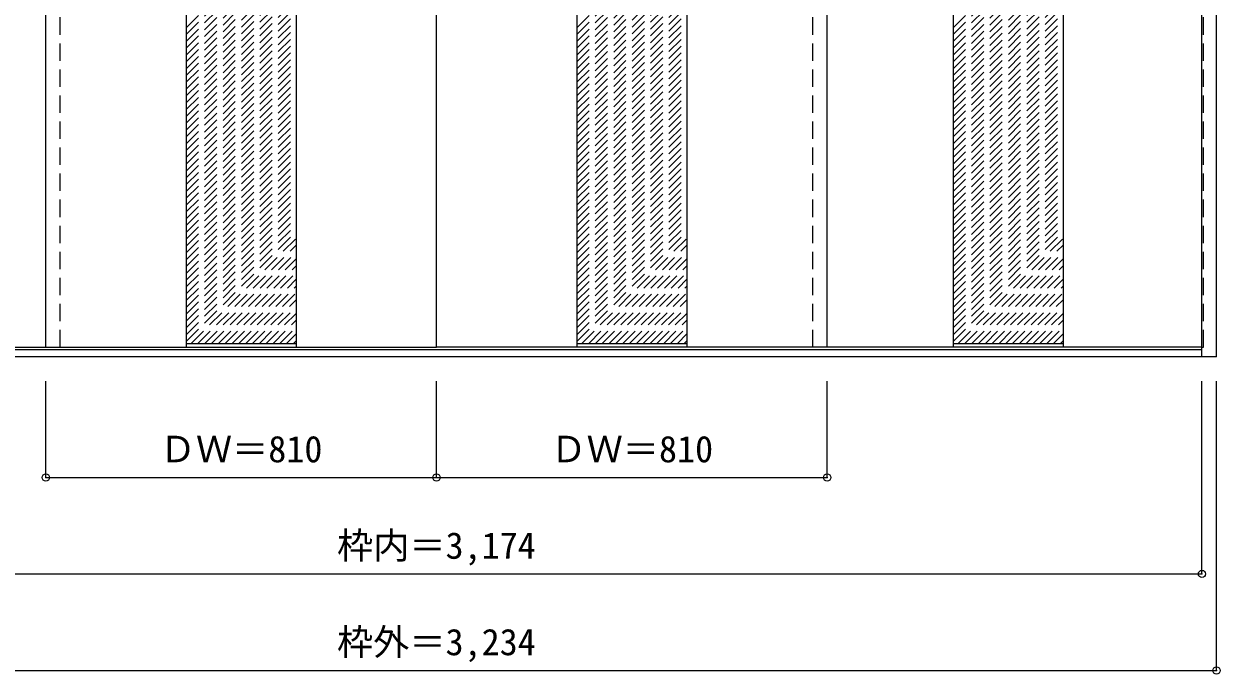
# Model space of a CAD drawing. Units: millimetres, scale not verified. Extents: x -2131 to 1655, y -1626 to 1086.
# Drawn here: x -824 to 1655, y -1626 to -278 of the extents above; entities that cross this region are included whole.
import ezdxf
from ezdxf.enums import TextEntityAlignment as Align

# ---------------------------------------------------------------- set-up
doc = ezdxf.new("R2010")
doc.units = ezdxf.units.MM
doc.header["$LTSCALE"] = 30
doc.header["$PDMODE"] = 32
doc.header["$PDSIZE"] = 15
doc.linetypes.add('DASHED1', pattern=[1.8, 1.2, -0.6])
doc.layers.add('0-0', color=4, linetype='DASHED1')
doc.layers.add('0-1_寸法', color=7, linetype='Continuous')
doc.styles.add('ＭＳ ゴシック', font='')
doc.styles.get('ＭＳ ゴシック').set_extended_font_data('MS Gothic')

msp = doc.modelspace()

# ---------------------------------------------------------------- linework, layer by layer
at = {"layer": '0-0', "color": 3, "linetype": 'Continuous'}
for p, q in [((1617.87, -968.4), (1617.87, 1078.6)), ((1647.87, -968.4), (1647.87, 1078.6)), ((-779.13, -948.4), (-779.13, 1034.6)), ((-488.13, 1034.6), (-488.13, -948.4)), ((-260.13, 1034.6), (-260.13, -948.4)), ((30.87, -948.4), (30.87, 1034.6)), ((321.87, 1034.6), (321.87, -948.4)), ((549.87, 1034.6), (549.87, -948.4)), ((840.87, -948.4), (840.87, 1034.6)), ((1101.87, 1034.6), (1101.87, -948.4)), ((1329.87, 1034.6), (1329.87, -948.4)), ((-1556.13, -948.4), (30.87, -948.4)), ((1617.87, -953.4), (-1556.13, -953.4)), ((1617.87, -948.4), (30.87, -948.4))]:
    msp.add_line(p, q, dxfattribs=at)
at = {"layer": '0-0'}
for p, q in [((-749.13, -948.4), (-749.13, 1034.6)), ((810.87, -948.4), (810.87, 1034.6)), ((1620.87, -948.4), (1620.87, 1034.6)), ((-488.13, -286.06), (-260.13, -58.06)), ((-488.13, -300.2), (-260.13, -72.2)), ((321.87, -286.06), (549.87, -58.06)), ((321.87, -300.2), (549.87, -72.2)), ((1101.87, -286.06), (1329.87, -58.06)), ((1101.87, -300.2), (1329.87, -72.2)), ((-488.13, -314.34), (-260.13, -86.34)), ((321.87, -314.34), (549.87, -86.34)), ((1101.87, -314.34), (1329.87, -86.34)), ((-488.13, -328.49), (-260.13, -100.49)), ((-488.13, -342.63), (-260.13, -114.63)), ((321.87, -328.49), (549.87, -100.49)), ((321.87, -342.63), (549.87, -114.63)), ((1101.87, -328.49), (1329.87, -100.49)), ((1101.87, -342.63), (1329.87, -114.63)), ((-488.13, -356.77), (-260.13, -128.77)), ((-488.13, -370.91), (-260.13, -142.91)), ((321.87, -356.77), (549.87, -128.77)), ((321.87, -370.91), (549.87, -142.91)), ((1101.87, -356.77), (1329.87, -128.77)), ((1101.87, -370.91), (1329.87, -142.91)), ((-488.13, -385.05), (-260.13, -157.05)), ((-488.13, -399.2), (-260.13, -171.2)), ((321.87, -385.05), (549.87, -157.05)), ((321.87, -399.2), (549.87, -171.2)), ((1101.87, -385.05), (1329.87, -157.05)), ((1101.87, -399.2), (1329.87, -171.2)), ((-488.13, -413.34), (-260.13, -185.34)), ((321.87, -413.34), (549.87, -185.34)), ((1101.87, -413.34), (1329.87, -185.34)), ((-488.13, -427.48), (-260.13, -199.48)), ((-488.13, -441.62), (-260.13, -213.62)), ((321.87, -427.48), (549.87, -199.48)), ((321.87, -441.62), (549.87, -213.62)), ((1101.87, -427.48), (1329.87, -199.48)), ((1101.87, -441.62), (1329.87, -213.62)), ((-488.13, -455.77), (-260.13, -227.77)), ((-488.13, -469.91), (-260.13, -241.91)), ((321.87, -455.77), (549.87, -227.77)), ((321.87, -469.91), (549.87, -241.91)), ((1101.87, -455.77), (1329.87, -227.77)), ((1101.87, -469.91), (1329.87, -241.91)), ((-488.13, -484.05), (-260.13, -256.05)), ((-488.13, -498.19), (-260.13, -270.19)), ((321.87, -484.05), (549.87, -256.05)), ((321.87, -498.19), (549.87, -270.19)), ((1101.87, -484.05), (1329.87, -256.05)), ((1101.87, -498.19), (1329.87, -270.19)), ((-488.13, -512.33), (-260.13, -284.33)), ((321.87, -512.33), (549.87, -284.33)), ((1101.87, -512.33), (1329.87, -284.33)), ((-488.13, -526.48), (-260.13, -298.48)), ((-488.13, -540.62), (-260.13, -312.62)), ((321.87, -526.48), (549.87, -298.48)), ((321.87, -540.62), (549.87, -312.62)), ((1101.87, -526.48), (1329.87, -298.48)), ((1101.87, -540.62), (1329.87, -312.62)), ((-488.13, -554.76), (-260.13, -326.76)), ((-488.13, -568.9), (-260.13, -340.9)), ((321.87, -554.76), (549.87, -326.76)), ((321.87, -568.9), (549.87, -340.9)), ((1101.87, -554.76), (1329.87, -326.76)), ((1101.87, -568.9), (1329.87, -340.9)), ((-488.13, -583.04), (-260.13, -355.04)), ((-488.13, -597.19), (-260.13, -369.19)), ((321.87, -583.04), (549.87, -355.04)), ((321.87, -597.19), (549.87, -369.19)), ((1101.87, -583.04), (1329.87, -355.04)), ((1101.87, -597.19), (1329.87, -369.19)), ((-488.13, -611.33), (-260.13, -383.33)), ((321.87, -611.33), (549.87, -383.33)), ((1101.87, -611.33), (1329.87, -383.33)), ((-488.13, -625.47), (-260.13, -397.47)), ((-488.13, -639.61), (-260.13, -411.61)), ((321.87, -625.47), (549.87, -397.47)), ((321.87, -639.61), (549.87, -411.61)), ((1101.87, -625.47), (1329.87, -397.47)), ((1101.87, -639.61), (1329.87, -411.61)), ((-488.13, -653.76), (-260.13, -425.76)), ((-488.13, -667.9), (-260.13, -439.9)), ((321.87, -653.76), (549.87, -425.76)), ((321.87, -667.9), (549.87, -439.9)), ((1101.87, -653.76), (1329.87, -425.76)), ((1101.87, -667.9), (1329.87, -439.9)), ((-488.13, -682.04), (-260.13, -454.04)), ((-488.13, -696.18), (-260.13, -468.18)), ((321.87, -682.04), (549.87, -454.04)), ((321.87, -696.18), (549.87, -468.18)), ((1101.87, -682.04), (1329.87, -454.04)), ((1101.87, -696.18), (1329.87, -468.18)), ((-488.13, -710.32), (-260.13, -482.32)), ((321.87, -710.32), (549.87, -482.32)), ((1101.87, -710.32), (1329.87, -482.32)), ((-488.13, -724.47), (-260.13, -496.47)), ((-488.13, -738.61), (-260.13, -510.61)), ((321.87, -724.47), (549.87, -496.47)), ((321.87, -738.61), (549.87, -510.61)), ((1101.87, -724.47), (1329.87, -496.47)), ((1101.87, -738.61), (1329.87, -510.61)), ((-488.13, -752.75), (-260.13, -524.75)), ((-488.13, -766.89), (-260.13, -538.89)), ((321.87, -752.75), (549.87, -524.75)), ((321.87, -766.89), (549.87, -538.89)), ((1101.87, -752.75), (1329.87, -524.75)), ((1101.87, -766.89), (1329.87, -538.89)), ((-488.13, -781.03), (-260.13, -553.03)), ((-488.13, -795.18), (-260.13, -567.18)), ((321.87, -781.03), (549.87, -553.03)), ((321.87, -795.18), (549.87, -567.18)), ((1101.87, -781.03), (1329.87, -553.03)), ((1101.87, -795.18), (1329.87, -567.18)), ((-488.13, -809.32), (-260.13, -581.32)), ((321.87, -809.32), (549.87, -581.32)), ((1101.87, -809.32), (1329.87, -581.32)), ((-488.13, -823.46), (-260.13, -595.46)), ((-488.13, -837.6), (-260.13, -609.6)), ((321.87, -823.46), (549.87, -595.46)), ((321.87, -837.6), (549.87, -609.6)), ((1101.87, -823.46), (1329.87, -595.46)), ((1101.87, -837.6), (1329.87, -609.6)), ((-488.13, -851.75), (-260.13, -623.75)), ((-488.13, -865.89), (-260.13, -637.89)), ((321.87, -851.75), (549.87, -623.75)), ((321.87, -865.89), (549.87, -637.89)), ((1101.87, -851.75), (1329.87, -623.75)), ((1101.87, -865.89), (1329.87, -637.89)), ((-488.13, -880.03), (-260.13, -652.03)), ((-488.13, -894.17), (-260.13, -666.17)), ((321.87, -880.03), (549.87, -652.03)), ((321.87, -894.17), (549.87, -666.17)), ((1101.87, -880.03), (1329.87, -652.03)), ((1101.87, -894.17), (1329.87, -666.17)), ((-488.13, -908.31), (-260.13, -680.31)), ((321.87, -908.31), (549.87, -680.31)), ((1101.87, -908.31), (1329.87, -680.31)), ((-488.13, -922.46), (-260.13, -694.46)), ((-488.13, -936.6), (-260.13, -708.6)), ((321.87, -922.46), (549.87, -694.46)), ((321.87, -936.6), (549.87, -708.6)), ((1101.87, -922.46), (1329.87, -694.46)), ((1101.87, -936.6), (1329.87, -708.6)), ((-477.79, -940.4), (-260.13, -722.74)), ((-463.65, -940.4), (-260.13, -736.88)), ((332.21, -940.4), (549.87, -722.74)), ((346.35, -940.4), (549.87, -736.88)), ((1112.21, -940.4), (1329.87, -722.74)), ((1126.35, -940.4), (1329.87, -736.88)), ((-449.51, -940.4), (-260.13, -751.02)), ((-435.37, -940.4), (-260.13, -765.17)), ((360.49, -940.4), (549.87, -751.02)), ((374.63, -940.4), (549.87, -765.17)), ((1140.49, -940.4), (1329.87, -751.02)), ((1154.63, -940.4), (1329.87, -765.17)), ((-421.23, -940.4), (-260.13, -779.31)), ((-407.08, -940.4), (-260.13, -793.45)), ((388.77, -940.4), (549.87, -779.31)), ((402.92, -940.4), (549.87, -793.45)), ((1168.77, -940.4), (1329.87, -779.31)), ((1182.92, -940.4), (1329.87, -793.45)), ((-392.94, -940.4), (-260.13, -807.59)), ((417.06, -940.4), (549.87, -807.59)), ((1197.06, -940.4), (1329.87, -807.59)), ((-378.8, -940.4), (-260.13, -821.74)), ((-364.66, -940.4), (-260.13, -835.88)), ((431.2, -940.4), (549.87, -821.74)), ((445.34, -940.4), (549.87, -835.88)), ((1211.2, -940.4), (1329.87, -821.74)), ((1225.34, -940.4), (1329.87, -835.88)), ((-350.52, -940.4), (-260.13, -850.02)), ((-336.37, -940.4), (-260.13, -864.16)), ((459.48, -940.4), (549.87, -850.02)), ((473.63, -940.4), (549.87, -864.16)), ((1239.48, -940.4), (1329.87, -850.02)), ((1253.63, -940.4), (1329.87, -864.16)), ((-322.23, -940.4), (-260.13, -878.3)), ((-308.09, -940.4), (-260.13, -892.45)), ((487.77, -940.4), (549.87, -878.3)), ((501.91, -940.4), (549.87, -892.45)), ((1267.77, -940.4), (1329.87, -878.3)), ((1281.91, -940.4), (1329.87, -892.45)), ((-293.95, -940.4), (-260.13, -906.59)), ((516.05, -940.4), (549.87, -906.59)), ((1296.05, -940.4), (1329.87, -906.59)), ((-279.8, -940.4), (-260.13, -920.73)), ((-265.66, -940.4), (-260.13, -934.87)), ((530.2, -940.4), (549.87, -920.73)), ((544.34, -940.4), (549.87, -934.87)), ((1310.2, -940.4), (1329.87, -920.73)), ((1324.34, -940.4), (1329.87, -934.87)), ((1617.87, -948.4), (1620.87, -948.4))]:
    msp.add_line(p, q, dxfattribs=at)
at = {"layer": '0-0', "color": 7, "linetype": 'Continuous'}
for p, q in [((-488.13, -940.4), (-260.13, -940.4)), ((321.87, -940.4), (549.87, -940.4)), ((1101.87, -940.4), (1329.87, -940.4))]:
    msp.add_line(p, q, dxfattribs=at)
at = {"layer": '0-0', "color": 3, "linetype": 'Continuous'}
msp.add_lwpolyline([(1647.87, -968.4), (-1586.13, -968.4), (-1586.13, 1078.6)], dxfattribs=at)
at = {"layer": '0-1_寸法', "color": 4}
for p, q in [((-779.13, -1218.4), (-779.13, -1018.4)), ((30.87, -1218.4), (30.87, -1018.4)), ((840.87, -1218.4), (840.87, -1018.4)), ((1617.87, -1418.4), (1617.87, -1018.4)), ((1647.87, -1618.4), (1647.87, -1018.4)), ((-779.13, -1218.4), (840.87, -1218.4)), ((-1556.13, -1418.4), (1617.87, -1418.4)), ((-1586.13, -1618.4), (1647.87, -1618.4))]:
    msp.add_line(p, q, dxfattribs=at)
at = {"layer": '0-1_寸法'}
for p in [(-779.13, -1218.4), (30.87, -1218.4), (840.87, -1218.4), (1617.87, -1418.4), (1647.87, -1618.4)]:
    msp.add_point(p, dxfattribs=at)

# ---------------------------------------------------------------- texts
at = {"layer": '0-1_寸法', "style": 'ＭＳ ゴシック'}
for s, p in [('ＤＷ＝810', (-542.88, -1203.4)), ('ＤＷ＝810', (267.12, -1203.4)), ('枠内＝3,174', (-175.38, -1403.4)), ('枠外＝3,234', (-175.38, -1603.4))]:
    msp.add_text(s, height=54.99, dxfattribs=at).set_placement(p, align=Align.BOTTOM_LEFT)

doc.saveas('drawing.dxf')
